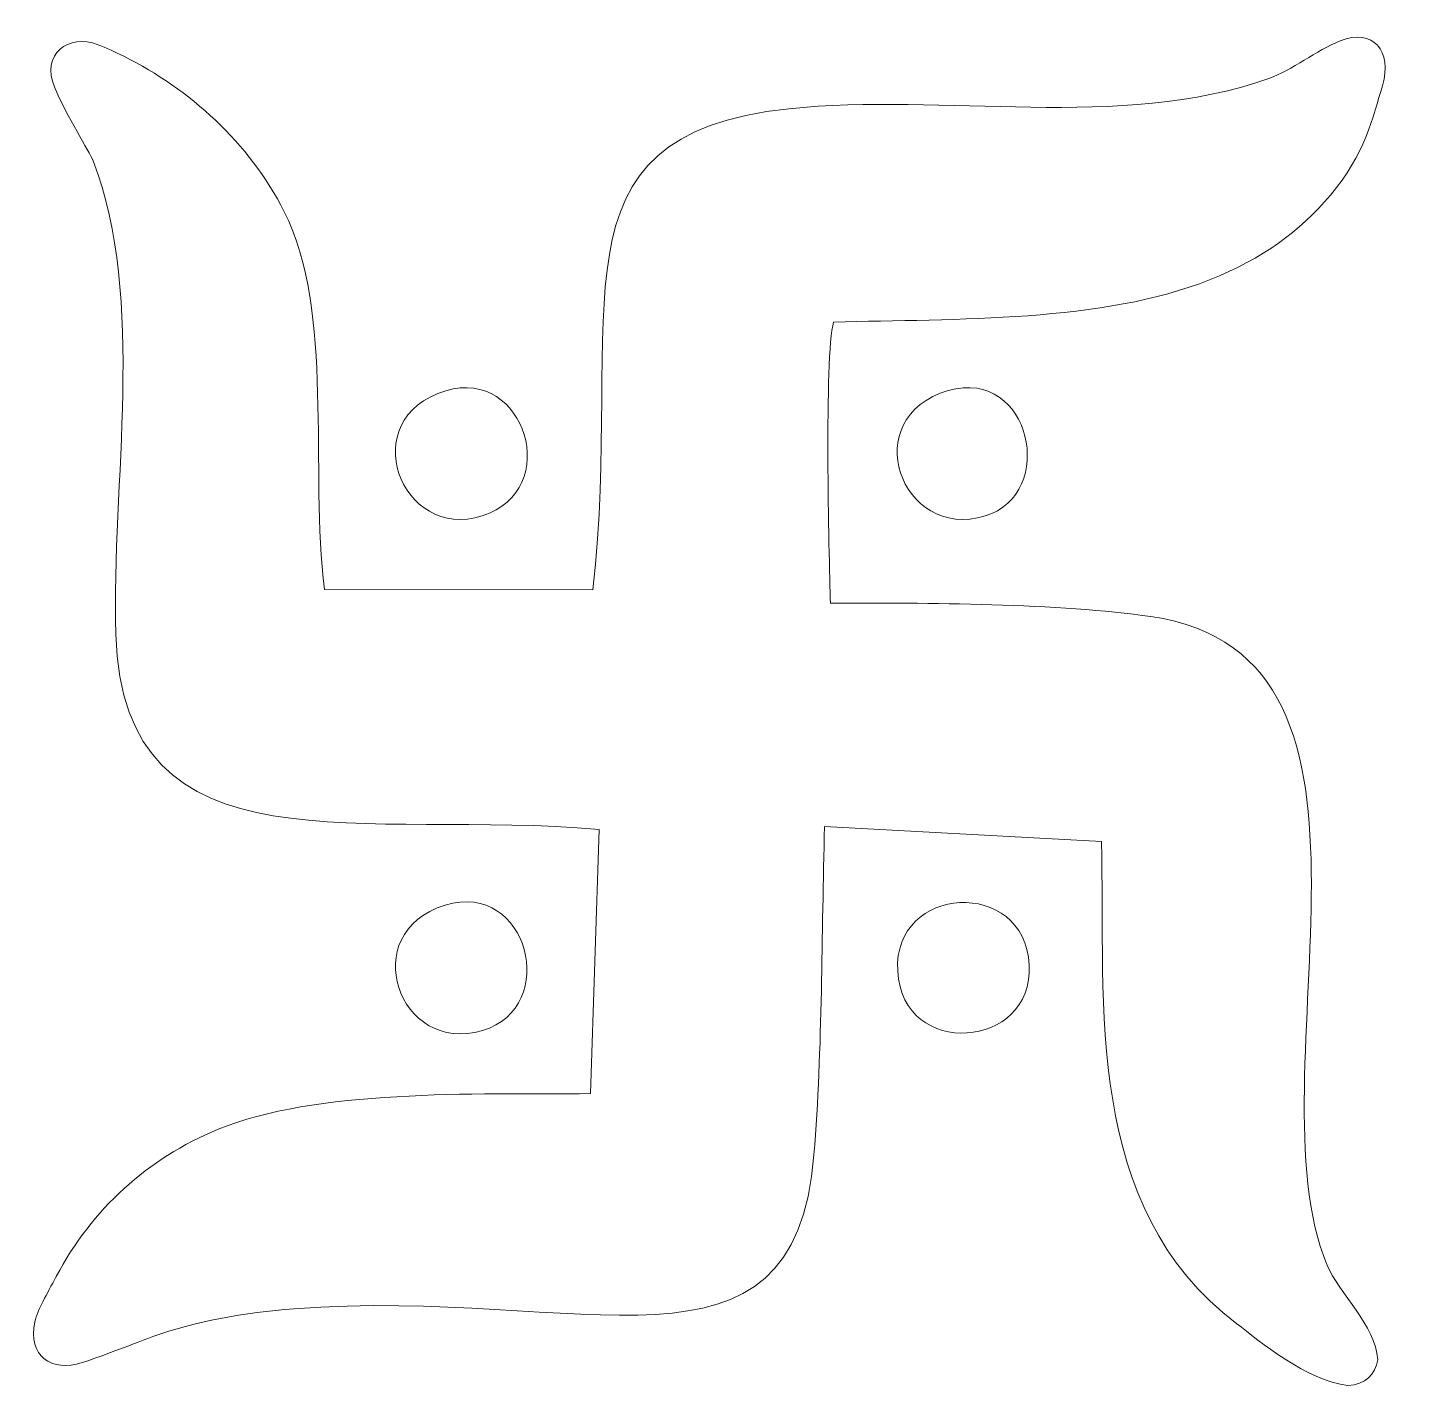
# Model space of a CAD drawing. Header units: millimetres. Extents: x -33.9 to 35.3, y -34 to 33.9.
import ezdxf

# ---------------------------------------------------------------- set-up
doc = ezdxf.new("R2010")
doc.units = ezdxf.units.MM
doc.header["$MEASUREMENT"] = 0
doc.layers.add('Layer 1', color=7, linetype='Continuous')

msp = doc.modelspace()

# ---------------------------------------------------------------- linework, layer by layer
at = {"layer": 'Layer 1', "color": 250, "lineweight": 20}
for points, knots in [([(-27.6736, -31.0279), (-25.6296, -30.271), (-23.1089, -29.8339), (-20.686, -29.6477), (-6.2781, -28.5488), (4.1288, -34.0297), (5.1165, -22.0152), (5.5502, -16.7364), (5.489, -11.0636), (5.6457, -5.7111), (5.6457, -5.7111), (19.3804, -6.4552), (19.3804, -6.4552), (19.5826, -14.5744), (18.4212, -24.5631), (26.0987, -30.3956), (27.2155, -31.2446), (29.5461, -33.2147), (31.609, -33.4591), (32.4838, -33.388), (32.9414, -32.9229), (33.0872, -32.1772), (32.9614, -30.415), (31.1919, -28.9595), (30.5656, -27.4522), (26.6456, -18.0327), (35.3363, 2.7653), (21.8253, 4.7018), (17.3635, 5.3428), (10.559, 5.3995), (5.93, 5.3619), (5.8654, 7.8108), (5.625, 17.5684), (6.0876, 19.3107), (12.1795, 19.4769), (19.4782, 19.2963), (24.7394, 21.4086), (27.4279, 22.4883), (29.1624, 23.7648), (30.7407, 25.6151), (32.4208, 27.5849), (32.8659, 29.5102), (33.318, 31.0385), (33.8344, 32.7832), (32.8468, 33.9091), (31.2278, 33.2667), (30.03, 32.7918), (28.8329, 31.8048), (27.6804, 31.3964), (20.2741, 28.775), (11.5651, 30.718), (3.8684, 29.898), (-8.4661, 28.5849), (-4.293, 19.8894), (-5.8483, 6.0199), (-5.8483, 6.0199), (-19.1689, 6.0469), (-19.1689, 6.0469), (-19.9005, 11.969), (-18.6659, 19.8399), (-21.1597, 24.7839), (-22.901, 28.2356), (-25.8756, 30.877), (-29.091, 32.4825), (-29.5798, 32.7279), (-30.0143, 32.923), (-30.398, 33.0747), (-31.8705, 33.6535), (-33.2379, 32.589), (-32.5614, 30.9784), (-31.9365, 29.4889), (-30.8333, 27.7992), (-30.647, 27.3173), (-27.999, 20.4512), (-29.7405, 11.2882), (-29.5145, 3.8251), (-29.1452, -8.3341), (-17.0653, -4.7985), (-5.5402, -5.8701), (-5.5402, -5.8701), (-5.9709, -18.9726), (-5.9709, -18.9726), (-11.7422, -18.9942), (-19.6736, -18.7647), (-24.4461, -20.7428), (-27.9601, -22.2005), (-30.6861, -24.6909), (-32.4713, -28.0453), (-32.9489, -28.9411), (-33.3685, -29.6613), (-33.5395, -30.2926), (-33.8779, -32.003), (-32.7158, -32.8174), (-31.1844, -32.3187), (-30.2006, -31.9966), (-29.0019, -31.5195), (-27.6736, -31.0279)], [0, 0, 0, 0, 0.03125, 0.03125, 0.03125, 0.0625, 0.0625, 0.0625, 0.09375, 0.09375, 0.09375, 0.125, 0.125, 0.125, 0.15625, 0.15625, 0.15625, 0.1875, 0.1875, 0.1875, 0.21875, 0.21875, 0.21875, 0.25, 0.25, 0.25, 0.28125, 0.28125, 0.28125, 0.3125, 0.3125, 0.3125, 0.34375, 0.34375, 0.34375, 0.375, 0.375, 0.375, 0.40625, 0.40625, 0.40625, 0.4375, 0.4375, 0.4375, 0.46875, 0.46875, 0.46875, 0.5, 0.5, 0.5, 0.53125, 0.53125, 0.53125, 0.5625, 0.5625, 0.5625, 0.59375, 0.59375, 0.59375, 0.625, 0.625, 0.625, 0.65625, 0.65625, 0.65625, 0.6875, 0.6875, 0.6875, 0.71875, 0.71875, 0.71875, 0.75, 0.75, 0.75, 0.78125, 0.78125, 0.78125, 0.8125, 0.8125, 0.8125, 0.84375, 0.84375, 0.84375, 0.875, 0.875, 0.875, 0.90625, 0.90625, 0.90625, 0.9375, 0.9375, 0.9375, 0.96875, 0.96875, 0.96875, 1, 1, 1, 1]), ([(-13.139, 15.9038), (-17.7314, 14.517), (-15.3629, 8.4061), (-11.3379, 9.6962), (-7.3183, 10.9836), (-9.2079, 17.0897), (-13.139, 15.9038)], [0, 0, 0, 0, 0.5, 0.5, 0.5, 1, 1, 1, 1]), ([(11.7832, 15.9124), (7.2417, 14.613), (9.393, 8.4118), (13.6123, 9.6915), (17.1972, 10.7792), (15.8998, 17.0897), (11.7832, 15.9124)], [0, 0, 0, 0, 0.5, 0.5, 0.5, 1, 1, 1, 1]), ([(9.3134, -13.2877), (9.9263, -17.3893), (16.4163, -16.5988), (15.7556, -12.1879), (15.1475, -8.1272), (8.6401, -8.7769), (9.3134, -13.2877)], [0, 0, 0, 0, 0.5, 0.5, 0.5, 1, 1, 1, 1]), ([(-13.1724, -9.6192), (-17.6289, -10.9844), (-15.4887, -17.0807), (-11.3299, -15.8404), (-7.4425, -14.6799), (-9.0742, -8.363), (-13.1724, -9.6192)], [0, 0, 0, 0, 0.5, 0.5, 0.5, 1, 1, 1, 1])]:
    msp.add_open_spline(points, degree=3, knots=knots, dxfattribs=at)

doc.saveas('drawing.dxf')
